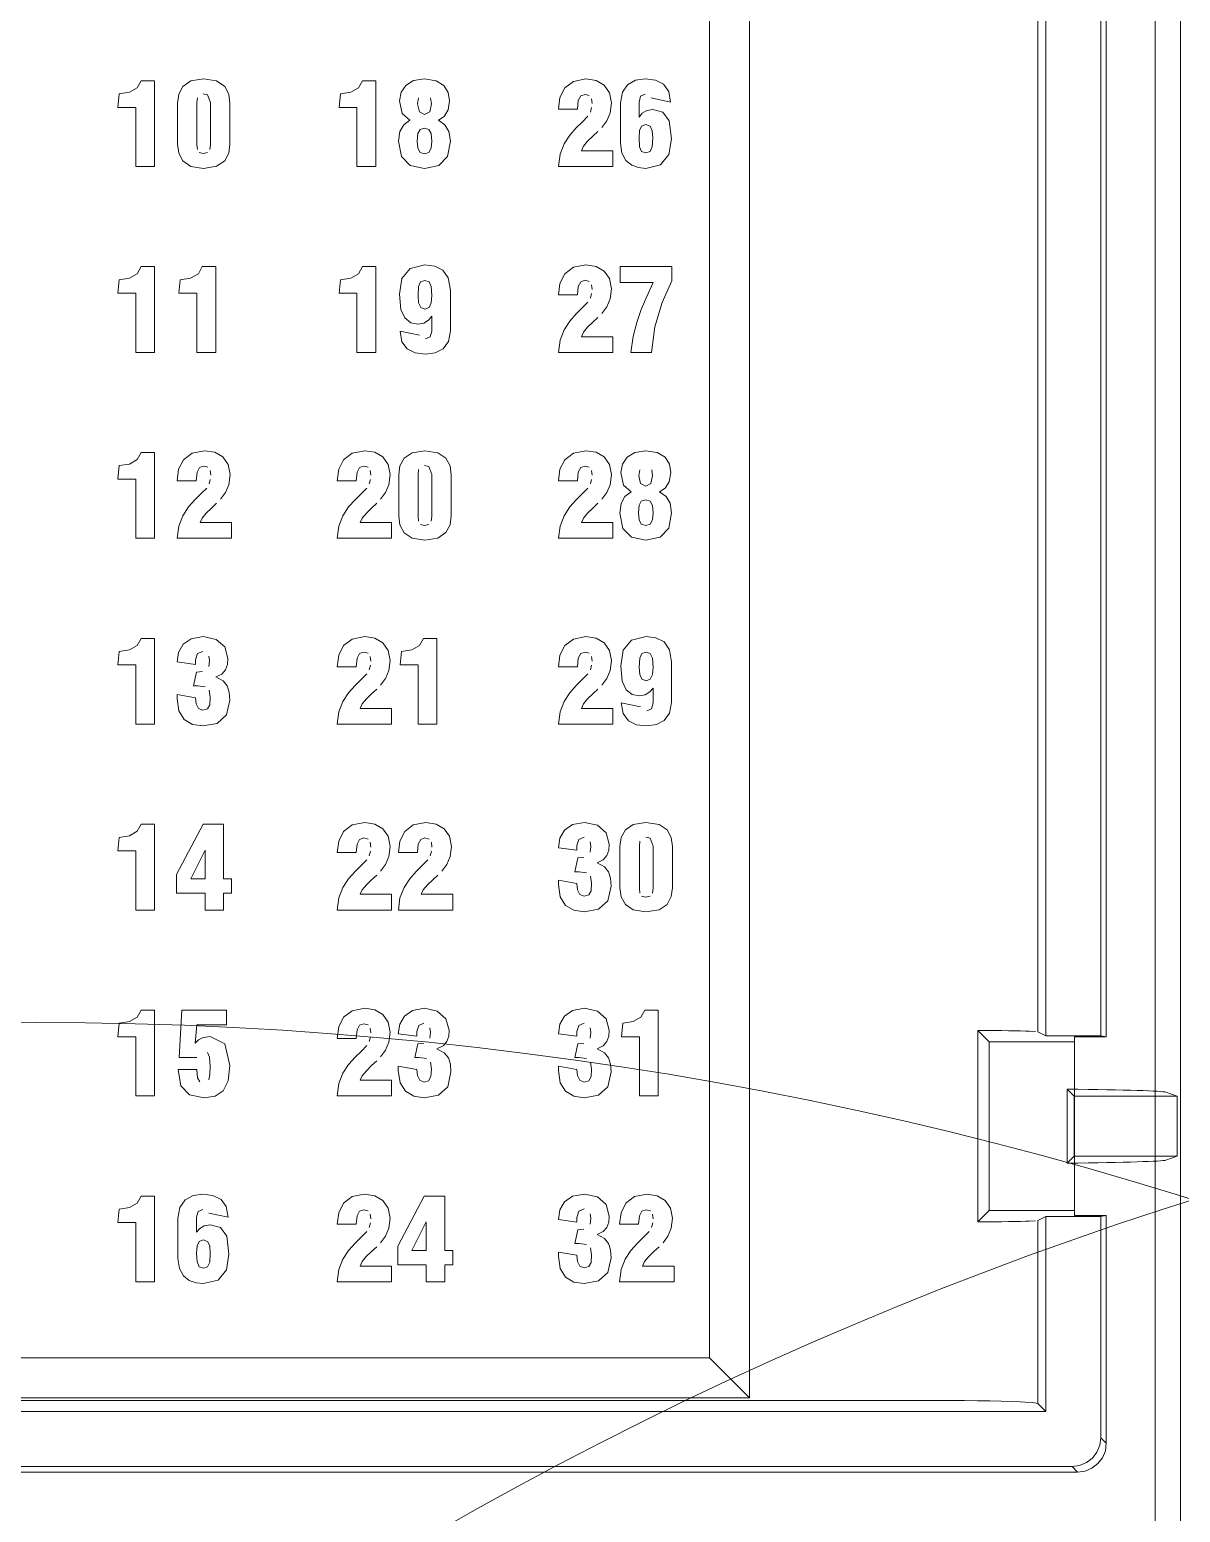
# Model space of a CAD drawing. Header units: millimetres. Extents: x -6000 to 26000, y -6000 to 26000.
# Drawn here: x 139.396 to 142.172, y -4328.751 to -4325.173 of the extents above; entities that cross this region are included whole.
import ezdxf

# ---------------------------------------------------------------- set-up
doc = ezdxf.new("R2010")
doc.units = ezdxf.units.MM
doc.header["$MEASUREMENT"] = 0
doc.layers.add('Чертеж и Рисунок_Ном._пера__7', color=7, linetype='Continuous', lineweight=15)

msp = doc.modelspace()

# ---------------------------------------------------------------- linework, layer by layer
at = {"layer": 'Чертеж и Рисунок_Ном._пера__7', "color": 7, "linetype": 'Continuous', "lineweight": 15}
for p, q in [((142.1117, -4328.7722), (142.1117, -4322.1764)), ((142.1721, -4322.1764), (142.1721, -4328.7722)), ((142.1721, -4322.1764), (142.1721, -4328.7722)), ((142.1721, -4328.7305), (142.1721, -4322.1767)), ((141.8282, -4327.5917), (141.8282, -4323.0256)), ((141.8474, -4327.6013), (141.8474, -4323.016)), ((141.9801, -4327.6013), (141.9801, -4323.016)), ((141.9935, -4323.0133), (141.9935, -4327.6039)), ((141.0363, -4328.3784), (141.0363, -4324.4836)), ((141.1327, -4324.58), (141.1327, -4328.4748)), ((141.6834, -4327.5883), (141.7112, -4327.6162)), ((141.6834, -4328.0504), (141.6834, -4327.5883)), ((141.8474, -4327.6013), (141.8282, -4327.5917)), ((141.9801, -4327.6013), (141.8474, -4327.6013)), ((141.917, -4327.6039), (141.917, -4327.6162)), ((141.9935, -4327.6039), (141.917, -4327.6039)), ((141.9935, -4327.6039), (141.9801, -4327.6013)), ((141.7112, -4328.0226), (141.7112, -4327.6162)), ((141.7112, -4327.6162), (141.917, -4327.6162)), ((141.917, -4328.0226), (141.917, -4327.6162)), ((141.899, -4327.73), (141.899, -4327.9088)), ((141.899, -4327.73), (141.9157, -4327.7467)), ((141.9157, -4327.7467), (141.9157, -4327.8921)), ((142.1648, -4327.7467), (141.9157, -4327.7467)), ((142.1648, -4327.7467), (142.137, -4327.7374)), ((142.1648, -4327.7467), (142.1648, -4327.8921)), ((141.899, -4327.9088), (141.9157, -4327.8921)), ((141.9157, -4327.8921), (142.1648, -4327.8921)), ((142.137, -4327.9013), (142.1648, -4327.8921)), ((141.6834, -4328.0504), (141.7112, -4328.0226)), ((141.7112, -4328.0226), (141.917, -4328.0226)), ((141.917, -4328.0348), (141.917, -4328.0226)), ((141.9935, -4328.0348), (141.917, -4328.0348)), ((141.9935, -4328.0348), (141.9801, -4328.0375)), ((141.9935, -4328.0348), (141.9935, -4328.5847)), ((141.8474, -4328.0375), (141.8282, -4328.0471)), ((141.8282, -4328.4887), (141.8282, -4328.0471)), ((141.9801, -4328.0375), (141.8474, -4328.0375)), ((141.8474, -4328.5079), (141.8474, -4328.0375)), ((141.9801, -4328.5713), (141.9801, -4328.0375)), ((137.6648, -4328.3784), (141.0363, -4328.3784)), ((141.0363, -4328.3784), (141.1327, -4328.4748)), ((141.6197, -4328.4817), (137.0815, -4328.4817)), ((141.1327, -4328.4748), (137.5684, -4328.4748)), ((141.8282, -4328.4887), (141.8474, -4328.5079)), ((136.8537, -4328.5079), (141.8474, -4328.5079)), ((141.9935, -4328.5847), (141.9801, -4328.5713)), ((136.7903, -4328.6406), (141.9108, -4328.6406)), ((141.9242, -4328.654), (141.9108, -4328.6406)), ((141.9242, -4328.654), (136.777, -4328.654))]:
    msp.add_line(p, q, dxfattribs=at)
at = {"layer": 'Чертеж и Рисунок_Ном._пера__7', "color": 7, "linetype": 'Continuous', "lineweight": 15, "flags": 128}
for points in [[(139.6554, -4325.3136), (139.6367, -4325.3244)], [(139.6519, -4325.5037), (139.6972, -4325.5037), (139.6972, -4325.2967), (139.6648, -4325.2967), (139.6554, -4325.3136)], [(139.7656, -4325.3101), (139.7555, -4325.3287)], [(139.7848, -4325.2971), (139.7656, -4325.3101)], [(139.8153, -4325.2923), (139.7848, -4325.2971)], [(139.847, -4325.2972), (139.8153, -4325.2923)], [(139.8665, -4325.3102), (139.847, -4325.2972)], [(139.8764, -4325.3288), (139.8665, -4325.3102)], [(140.1891, -4325.3136), (140.1705, -4325.3244)], [(140.1856, -4325.5037), (140.231, -4325.5037), (140.231, -4325.2967), (140.1986, -4325.2967), (140.1891, -4325.3136)], [(140.3222, -4325.2964), (140.3034, -4325.3078), (140.2921, -4325.3244)], [(140.3484, -4325.2923), (140.3222, -4325.2964)], [(140.3765, -4325.2965), (140.3484, -4325.2923)], [(140.3952, -4325.308), (140.3765, -4325.2965)], [(140.4055, -4325.3247), (140.3952, -4325.308)], [(140.687, -4325.314), (140.6753, -4325.3371)], [(140.7076, -4325.2981), (140.687, -4325.314)], [(140.7379, -4325.2923), (140.7076, -4325.2981)], [(140.7625, -4325.2961), (140.7379, -4325.2923)], [(140.782, -4325.3074), (140.7625, -4325.2961)], [(140.7948, -4325.3255), (140.782, -4325.3074)], [(140.8386, -4325.3061), (140.8259, -4325.3241)], [(140.881, -4325.2923), (140.8576, -4325.2956), (140.8386, -4325.3061)], [(140.9056, -4325.2953), (140.881, -4325.2923)], [(140.925, -4325.3051), (140.9056, -4325.2953)], [(140.9377, -4325.3223), (140.925, -4325.3051)], [(139.6367, -4325.3244), (139.6118, -4325.3282), (139.6086, -4325.3609), (139.6519, -4325.3609), (139.6519, -4325.5037)], [(139.7555, -4325.3287), (139.7525, -4325.3503)], [(139.7525, -4325.3503), (139.7525, -4325.4498), (139.7555, -4325.4714), (139.7656, -4325.4901)], [(139.8004, -4325.4627), (139.7994, -4325.451), (139.7994, -4325.3494), (139.8004, -4325.3377)], [(139.8147, -4325.3279), (139.8253, -4325.3304)], [(139.8253, -4325.3304), (139.8323, -4325.3494), (139.8323, -4325.451), (139.8308, -4325.4627)], [(139.8764, -4325.4713), (139.8791, -4325.4498), (139.8791, -4325.3503), (139.8764, -4325.3288)], [(140.1705, -4325.3244), (140.1456, -4325.3282), (140.1423, -4325.3609), (140.1856, -4325.3609), (140.1856, -4325.5037)], [(140.2921, -4325.3244), (140.2884, -4325.3447), (140.2945, -4325.3756)], [(140.3361, -4325.3716), (140.3319, -4325.3526), (140.3338, -4325.3382)], [(140.3633, -4325.3382), (140.3652, -4325.3526), (140.361, -4325.3716)], [(140.4052, -4325.3671), (140.4088, -4325.3447)], [(140.4088, -4325.3447), (140.4055, -4325.3247)], [(140.6753, -4325.3371), (140.6717, -4325.365), (140.7176, -4325.365), (140.7195, -4325.3443), (140.7256, -4325.333)], [(140.7256, -4325.333), (140.7358, -4325.3297)], [(140.7358, -4325.3297), (140.7461, -4325.3324)], [(140.7512, -4325.3401), (140.7526, -4325.3517)], [(140.7994, -4325.35), (140.7948, -4325.3255)], [(140.7963, -4325.3743), (140.7994, -4325.35)], [(140.8259, -4325.3241), (140.8212, -4325.35), (140.8212, -4325.4474), (140.8248, -4325.4717)], [(140.866, -4325.3841), (140.866, -4325.3479), (140.8696, -4325.334)], [(140.8696, -4325.334), (140.881, -4325.3291)], [(140.8956, -4325.3382), (140.9422, -4325.3479), (140.9377, -4325.3223)], [(140.2945, -4325.3756), (140.3131, -4325.3918)], [(140.361, -4325.3716), (140.3484, -4325.3779), (140.3361, -4325.3716)], [(140.382, -4325.3918), (140.3956, -4325.3829)], [(140.3956, -4325.3829), (140.4052, -4325.3671)], [(140.7429, -4325.3824), (140.7299, -4325.3955)], [(140.7517, -4325.3615), (140.7487, -4325.3726)], [(140.7882, -4325.3934), (140.7963, -4325.3743)], [(140.8847, -4325.3686), (140.8738, -4325.375), (140.866, -4325.3841)], [(140.8992, -4325.3662), (140.8847, -4325.3686)], [(140.9234, -4325.3726), (140.8992, -4325.3662)], [(140.9387, -4325.3934), (140.9234, -4325.3726)], [(140.2891, -4325.4193), (140.286, -4325.4427), (140.293, -4325.4797)], [(140.3131, -4325.3918), (140.2982, -4325.403), (140.2891, -4325.4193)], [(140.3323, -4325.424), (140.3377, -4325.4142), (140.3484, -4325.4112)], [(140.3484, -4325.4112), (140.359, -4325.4143)], [(140.359, -4325.4143), (140.3645, -4325.4242), (140.3661, -4325.4421)], [(140.3976, -4325.4029), (140.382, -4325.3918)], [(140.4074, -4325.4192), (140.3976, -4325.4029)], [(140.4038, -4325.4795), (140.4108, -4325.4421), (140.4074, -4325.4192)], [(140.7146, -4325.4105), (140.699, -4325.4281)], [(140.7299, -4325.3955), (140.7146, -4325.4105)], [(140.7546, -4325.4306), (140.767, -4325.4191)], [(140.7765, -4325.4094), (140.7882, -4325.3934)], [(140.866, -4325.4342), (140.8671, -4325.4169), (140.872, -4325.4061), (140.8822, -4325.4024), (140.8926, -4325.4062)], [(140.8926, -4325.4062), (140.8978, -4325.4171)], [(140.8978, -4325.4171), (140.8992, -4325.4345)], [(140.9379, -4325.4748), (140.944, -4325.4368), (140.9387, -4325.3934)], [(140.3308, -4325.4421), (140.3323, -4325.424)], [(140.3323, -4325.4594), (140.3308, -4325.4421)], [(140.3377, -4325.4695), (140.3323, -4325.4594)], [(140.3647, -4325.4594), (140.3593, -4325.4695)], [(140.3661, -4325.4421), (140.3647, -4325.4594)], [(140.6717, -4325.5037), (140.803, -4325.5037), (140.803, -4325.4657), (140.727, -4325.4657), (140.7318, -4325.4548)], [(140.6852, -4325.449), (140.6754, -4325.474)], [(140.699, -4325.4281), (140.6852, -4325.449)], [(140.7318, -4325.4548), (140.7419, -4325.4428)], [(140.7419, -4325.4428), (140.7546, -4325.4306)], [(140.8672, -4325.4559), (140.866, -4325.4342)], [(140.8721, -4325.4671), (140.8672, -4325.4559)], [(140.8979, -4325.4564), (140.8928, -4325.4674)], [(140.8992, -4325.4345), (140.8979, -4325.4564)], [(139.7656, -4325.4901), (139.7848, -4325.5032)], [(139.8253, -4325.4699), (139.8147, -4325.4724), (139.8049, -4325.4699)], [(139.847, -4325.5031), (139.8665, -4325.49)], [(139.8665, -4325.49), (139.8764, -4325.4713)], [(140.293, -4325.4797), (140.3139, -4325.5012)], [(140.3593, -4325.4695), (140.3484, -4325.4727), (140.3377, -4325.4695)], [(140.3829, -4325.5011), (140.4038, -4325.4795)], [(140.6754, -4325.474), (140.6717, -4325.5037)], [(140.8248, -4325.4717), (140.8344, -4325.489)], [(140.8344, -4325.489), (140.8483, -4325.5002), (140.8648, -4325.5063), (140.8822, -4325.5081)], [(140.8822, -4325.4704), (140.8721, -4325.4671)], [(140.8928, -4325.4674), (140.8822, -4325.4704)], [(140.9181, -4325.4993), (140.9379, -4325.4748)], [(139.7848, -4325.5032), (139.8153, -4325.5081)], [(139.8153, -4325.5081), (139.847, -4325.5031)], [(140.3139, -4325.5012), (140.3484, -4325.5081)], [(140.3484, -4325.5081), (140.3829, -4325.5011)], [(140.8822, -4325.5081), (140.9181, -4325.4993)], [(139.6519, -4325.9522), (139.6972, -4325.9522), (139.6972, -4325.7452), (139.6648, -4325.7452), (139.6554, -4325.7622)], [(139.7994, -4325.9522), (139.8447, -4325.9522), (139.8447, -4325.7452), (139.8123, -4325.7452), (139.8029, -4325.7622)], [(140.1856, -4325.9522), (140.231, -4325.9522), (140.231, -4325.7452), (140.1986, -4325.7452), (140.1891, -4325.7622)], [(140.3493, -4325.7408), (140.3138, -4325.7494), (140.2941, -4325.7737)], [(140.373, -4325.7438), (140.3493, -4325.7408)], [(140.4059, -4325.7725), (140.3925, -4325.7537), (140.373, -4325.7438)], [(140.7379, -4325.7408), (140.7076, -4325.7467)], [(140.7625, -4325.7447), (140.7379, -4325.7408)], [(140.782, -4325.756), (140.7625, -4325.7447)], [(140.9215, -4325.832), (140.9455, -4325.7797), (140.9455, -4325.7452), (140.8206, -4325.7452), (140.8206, -4325.7832), (140.9004, -4325.7832), (140.8846, -4325.8171)], [(139.6367, -4325.773), (139.6118, -4325.7767), (139.6086, -4325.8094), (139.6519, -4325.8094), (139.6519, -4325.9522)], [(139.6554, -4325.7622), (139.6367, -4325.773)], [(139.7842, -4325.773), (139.7593, -4325.7767), (139.7561, -4325.8094), (139.7994, -4325.8094), (139.7994, -4325.9522)], [(139.8029, -4325.7622), (139.7842, -4325.773)], [(140.1705, -4325.773), (140.1456, -4325.7767), (140.1423, -4325.8094), (140.1856, -4325.8094), (140.1856, -4325.9522)], [(140.1891, -4325.7622), (140.1705, -4325.773)], [(140.2941, -4325.7737), (140.2881, -4325.8115), (140.2916, -4325.8485)], [(140.334, -4325.7928), (140.3389, -4325.7816)], [(140.3389, -4325.7816), (140.3493, -4325.7785)], [(140.3493, -4325.7785), (140.3596, -4325.7817)], [(140.3596, -4325.7817), (140.3647, -4325.793)], [(140.4061, -4325.9258), (140.4108, -4325.9001), (140.4108, -4325.8018), (140.4059, -4325.7725)], [(140.6753, -4325.7857), (140.6717, -4325.8135), (140.7176, -4325.8135), (140.7195, -4325.7929), (140.7256, -4325.7816)], [(140.687, -4325.7625), (140.6753, -4325.7857)], [(140.7076, -4325.7467), (140.687, -4325.7625)], [(140.7256, -4325.7816), (140.7358, -4325.7782)], [(140.7358, -4325.7782), (140.7461, -4325.781)], [(140.7948, -4325.7741), (140.782, -4325.756)], [(140.7994, -4325.7985), (140.7948, -4325.7741)], [(140.3328, -4325.8147), (140.334, -4325.7928)], [(140.3343, -4325.8324), (140.3328, -4325.8147)], [(140.3647, -4325.793), (140.3661, -4325.8147)], [(140.3661, -4325.8147), (140.3647, -4325.8324)], [(140.7517, -4325.8101), (140.7487, -4325.8212)], [(140.7512, -4325.7887), (140.7526, -4325.8003)], [(140.7963, -4325.8228), (140.7994, -4325.7985)], [(140.8846, -4325.8171), (140.8714, -4325.8485)], [(140.2916, -4325.8485), (140.3013, -4325.869)], [(140.3493, -4325.848), (140.3394, -4325.8439), (140.3343, -4325.8324)], [(140.3596, -4325.8439), (140.3493, -4325.848)], [(140.3647, -4325.8324), (140.3596, -4325.8439)], [(140.7299, -4325.844), (140.7146, -4325.859)], [(140.7429, -4325.8309), (140.7299, -4325.844)], [(140.7765, -4325.858), (140.7882, -4325.8419)], [(140.7882, -4325.8419), (140.7963, -4325.8228)], [(140.8714, -4325.8485), (140.8607, -4325.8797)], [(140.9045, -4325.8904), (140.9215, -4325.832)], [(140.3013, -4325.869), (140.3154, -4325.8806)], [(140.3154, -4325.8806), (140.3325, -4325.8842)], [(140.3325, -4325.8842), (140.3472, -4325.8815)], [(140.3472, -4325.8815), (140.3582, -4325.8745)], [(140.3582, -4325.8745), (140.3661, -4325.8651), (140.3661, -4325.901), (140.3623, -4325.9149)], [(140.699, -4325.8766), (140.6852, -4325.8976)], [(140.7146, -4325.859), (140.699, -4325.8766)], [(140.7419, -4325.8914), (140.7546, -4325.8791)], [(140.7546, -4325.8791), (140.767, -4325.8677)], [(140.8607, -4325.8797), (140.8523, -4325.9135)], [(140.2895, -4325.901), (140.2941, -4325.9265), (140.3068, -4325.9438)], [(140.3362, -4325.9107), (140.2895, -4325.901)], [(140.3623, -4325.9149), (140.3508, -4325.9198)], [(140.6717, -4325.9522), (140.803, -4325.9522), (140.803, -4325.9142), (140.727, -4325.9142), (140.7318, -4325.9034)], [(140.6754, -4325.9226), (140.6717, -4325.9522)], [(140.6852, -4325.8976), (140.6754, -4325.9226)], [(140.7318, -4325.9034), (140.7419, -4325.8914)], [(140.8523, -4325.9135), (140.8463, -4325.9522), (140.896, -4325.9522)], [(140.896, -4325.9522), (140.9045, -4325.8904)], [(140.3068, -4325.9438), (140.3262, -4325.9536)], [(140.3262, -4325.9536), (140.3508, -4325.9566), (140.3742, -4325.9534)], [(140.3742, -4325.9534), (140.3933, -4325.9434)], [(140.3933, -4325.9434), (140.4061, -4325.9258)], [(139.6554, -4326.2107), (139.6367, -4326.2215)], [(139.6519, -4326.4008), (139.6972, -4326.4008), (139.6972, -4326.1938), (139.6648, -4326.1938), (139.6554, -4326.2107)], [(139.767, -4326.2111), (139.7553, -4326.2342)], [(139.7876, -4326.1952), (139.767, -4326.2111)], [(139.8179, -4326.1894), (139.7876, -4326.1952)], [(139.8425, -4326.1932), (139.8179, -4326.1894)], [(139.862, -4326.2045), (139.8425, -4326.1932)], [(139.8748, -4326.2227), (139.862, -4326.2045)], [(140.1533, -4326.2111), (140.1416, -4326.2342)], [(140.1738, -4326.1952), (140.1533, -4326.2111)], [(140.2042, -4326.1894), (140.1738, -4326.1952)], [(140.2288, -4326.1932), (140.2042, -4326.1894)], [(140.2483, -4326.2045), (140.2288, -4326.1932)], [(140.2611, -4326.2227), (140.2483, -4326.2045)], [(140.2994, -4326.2072), (140.2892, -4326.2258)], [(140.3186, -4326.1942), (140.2994, -4326.2072)], [(140.349, -4326.1894), (140.3186, -4326.1942)], [(140.3807, -4326.1943), (140.349, -4326.1894)], [(140.4003, -4326.2073), (140.3807, -4326.1943)], [(140.4102, -4326.2259), (140.4003, -4326.2073)], [(140.687, -4326.2111), (140.6753, -4326.2342)], [(140.7076, -4326.1952), (140.687, -4326.2111)], [(140.7379, -4326.1894), (140.7076, -4326.1952)], [(140.7625, -4326.1932), (140.7379, -4326.1894)], [(140.782, -4326.2045), (140.7625, -4326.1932)], [(140.7948, -4326.2227), (140.782, -4326.2045)], [(140.8559, -4326.1936), (140.8371, -4326.2049), (140.8259, -4326.2215)], [(140.8822, -4326.1894), (140.8559, -4326.1936)], [(140.9102, -4326.1936), (140.8822, -4326.1894)], [(140.9289, -4326.2051), (140.9102, -4326.1936)], [(140.9393, -4326.2218), (140.9289, -4326.2051)], [(139.6367, -4326.2215), (139.6118, -4326.2253), (139.6086, -4326.258), (139.6519, -4326.258), (139.6519, -4326.4008)], [(139.7553, -4326.2342), (139.7517, -4326.2621), (139.7976, -4326.2621), (139.7996, -4326.2414), (139.8056, -4326.2301)], [(139.8056, -4326.2301), (139.8159, -4326.2268)], [(139.8159, -4326.2268), (139.8261, -4326.2295)], [(139.8312, -4326.2372), (139.8326, -4326.2488)], [(139.8794, -4326.2471), (139.8748, -4326.2227)], [(140.1416, -4326.2342), (140.1379, -4326.2621), (140.1838, -4326.2621), (140.1858, -4326.2414), (140.1919, -4326.2301)], [(140.1919, -4326.2301), (140.2021, -4326.2268)], [(140.2021, -4326.2268), (140.2124, -4326.2295)], [(140.2175, -4326.2372), (140.2189, -4326.2488)], [(140.2657, -4326.2471), (140.2611, -4326.2227)], [(140.2892, -4326.2258), (140.2863, -4326.2474)], [(140.3342, -4326.3598), (140.3331, -4326.3481), (140.3331, -4326.2465), (140.3342, -4326.2348)], [(140.3484, -4326.225), (140.359, -4326.2275)], [(140.359, -4326.2275), (140.3661, -4326.2465), (140.3661, -4326.3481), (140.3645, -4326.3598)], [(140.4102, -4326.3684), (140.4129, -4326.3469), (140.4129, -4326.2474), (140.4102, -4326.2259)], [(140.6753, -4326.2342), (140.6717, -4326.2621), (140.7176, -4326.2621), (140.7195, -4326.2414), (140.7256, -4326.2301)], [(140.7256, -4326.2301), (140.7358, -4326.2268)], [(140.7358, -4326.2268), (140.7461, -4326.2295)], [(140.7512, -4326.2372), (140.7526, -4326.2488)], [(140.7994, -4326.2471), (140.7948, -4326.2227)], [(140.8259, -4326.2215), (140.8221, -4326.2418), (140.8283, -4326.2727)], [(140.8698, -4326.2687), (140.8657, -4326.2497), (140.8676, -4326.2354)], [(140.8971, -4326.2354), (140.8989, -4326.2497), (140.8948, -4326.2687)], [(140.9389, -4326.2642), (140.9425, -4326.2418)], [(140.9425, -4326.2418), (140.9393, -4326.2218)], [(139.8229, -4326.2795), (139.81, -4326.2926)], [(139.8317, -4326.2586), (139.8287, -4326.2697)], [(139.8682, -4326.2905), (139.8763, -4326.2714)], [(139.8763, -4326.2714), (139.8794, -4326.2471)], [(140.2092, -4326.2795), (140.1962, -4326.2926)], [(140.218, -4326.2586), (140.215, -4326.2697)], [(140.2545, -4326.2905), (140.2626, -4326.2714)], [(140.2626, -4326.2714), (140.2657, -4326.2471)], [(140.2863, -4326.2474), (140.2863, -4326.3469), (140.2892, -4326.3685), (140.2994, -4326.3872)], [(140.7429, -4326.2795), (140.7299, -4326.2926)], [(140.7517, -4326.2586), (140.7487, -4326.2697)], [(140.7882, -4326.2905), (140.7963, -4326.2714)], [(140.7963, -4326.2714), (140.7994, -4326.2471)], [(140.8283, -4326.2727), (140.8468, -4326.2889)], [(140.8948, -4326.2687), (140.8822, -4326.2751), (140.8698, -4326.2687)], [(140.9157, -4326.2889), (140.9294, -4326.28)], [(140.9294, -4326.28), (140.9389, -4326.2642)], [(139.7947, -4326.3076), (139.779, -4326.3252)], [(139.81, -4326.2926), (139.7947, -4326.3076)], [(139.8346, -4326.3277), (139.847, -4326.3162)], [(139.8565, -4326.3066), (139.8682, -4326.2905)], [(140.1809, -4326.3076), (140.1652, -4326.3252)], [(140.1962, -4326.2926), (140.1809, -4326.3076)], [(140.2208, -4326.3277), (140.2333, -4326.3162)], [(140.2427, -4326.3066), (140.2545, -4326.2905)], [(140.7146, -4326.3076), (140.699, -4326.3252)], [(140.7299, -4326.2926), (140.7146, -4326.3076)], [(140.7546, -4326.3277), (140.767, -4326.3162)], [(140.7765, -4326.3066), (140.7882, -4326.2905)], [(140.8228, -4326.3165), (140.8198, -4326.3398), (140.8268, -4326.3768)], [(140.8468, -4326.2889), (140.832, -4326.3001), (140.8228, -4326.3165)], [(140.866, -4326.3211), (140.8714, -4326.3113), (140.8822, -4326.3083)], [(140.8822, -4326.3083), (140.8928, -4326.3114)], [(140.8928, -4326.3114), (140.8983, -4326.3213), (140.8998, -4326.3392)], [(140.9313, -4326.3), (140.9157, -4326.2889)], [(140.9411, -4326.3163), (140.9313, -4326.3)], [(140.9376, -4326.3766), (140.9446, -4326.3392), (140.9411, -4326.3163)], [(139.7517, -4326.4008), (139.883, -4326.4008), (139.883, -4326.3628), (139.807, -4326.3628), (139.8118, -4326.3519)], [(139.7652, -4326.3462), (139.7554, -4326.3711)], [(139.779, -4326.3252), (139.7652, -4326.3462)], [(139.8118, -4326.3519), (139.8219, -4326.3399)], [(139.8219, -4326.3399), (139.8346, -4326.3277)], [(140.1379, -4326.4008), (140.2692, -4326.4008), (140.2692, -4326.3628), (140.1933, -4326.3628), (140.1981, -4326.3519)], [(140.1515, -4326.3462), (140.1416, -4326.3711)], [(140.1652, -4326.3252), (140.1515, -4326.3462)], [(140.1981, -4326.3519), (140.2082, -4326.3399)], [(140.2082, -4326.3399), (140.2208, -4326.3277)], [(140.6717, -4326.4008), (140.803, -4326.4008), (140.803, -4326.3628), (140.727, -4326.3628), (140.7318, -4326.3519)], [(140.6852, -4326.3462), (140.6754, -4326.3711)], [(140.699, -4326.3252), (140.6852, -4326.3462)], [(140.7318, -4326.3519), (140.7419, -4326.3399)], [(140.7419, -4326.3399), (140.7546, -4326.3277)], [(140.8645, -4326.3392), (140.866, -4326.3211)], [(140.866, -4326.3565), (140.8645, -4326.3392)], [(140.8998, -4326.3392), (140.8984, -4326.3565)], [(139.7554, -4326.3711), (139.7517, -4326.4008)], [(140.1416, -4326.3711), (140.1379, -4326.4008)], [(140.2994, -4326.3872), (140.3186, -4326.4003)], [(140.359, -4326.3671), (140.3484, -4326.3696), (140.3387, -4326.3671)], [(140.3807, -4326.4002), (140.4003, -4326.3871)], [(140.4003, -4326.3871), (140.4102, -4326.3684)], [(140.6754, -4326.3711), (140.6717, -4326.4008)], [(140.8268, -4326.3768), (140.8477, -4326.3983)], [(140.8714, -4326.3666), (140.866, -4326.3565)], [(140.893, -4326.3666), (140.8822, -4326.3699), (140.8714, -4326.3666)], [(140.8984, -4326.3565), (140.893, -4326.3666)], [(140.9167, -4326.3982), (140.9376, -4326.3766)], [(140.3186, -4326.4003), (140.349, -4326.4052)], [(140.349, -4326.4052), (140.3807, -4326.4002)], [(140.8477, -4326.3983), (140.8822, -4326.4052)], [(140.8822, -4326.4052), (140.9167, -4326.3982)], [(139.8144, -4326.6379), (139.7858, -4326.643)], [(139.8457, -4326.6446), (139.8144, -4326.6379)], [(140.2042, -4326.6379), (140.1738, -4326.6438)], [(140.2288, -4326.6418), (140.2042, -4326.6379)], [(140.7379, -4326.6379), (140.7076, -4326.6438)], [(140.7625, -4326.6418), (140.7379, -4326.6379)], [(140.883, -4326.6379), (140.8475, -4326.6465), (140.8279, -4326.6708)], [(140.9067, -4326.6409), (140.883, -4326.6379)], [(139.6367, -4326.6701), (139.6118, -4326.6739), (139.6086, -4326.7065), (139.6519, -4326.7065), (139.6519, -4326.8493)], [(139.6554, -4326.6593), (139.6367, -4326.6701)], [(139.6519, -4326.8493), (139.6972, -4326.8493), (139.6972, -4326.6423), (139.6648, -4326.6423), (139.6554, -4326.6593)], [(139.7662, -4326.6565), (139.755, -4326.6761), (139.7514, -4326.6992), (139.7961, -4326.7051)], [(139.7858, -4326.643), (139.7662, -4326.6565)], [(139.8008, -4326.6791), (139.8135, -4326.6736)], [(139.8666, -4326.663), (139.8457, -4326.6446)], [(139.8741, -4326.6906), (139.8666, -4326.663)], [(140.1533, -4326.6596), (140.1416, -4326.6828)], [(140.1738, -4326.6438), (140.1533, -4326.6596)], [(140.1919, -4326.6787), (140.2021, -4326.6753)], [(140.2021, -4326.6753), (140.2124, -4326.6781)], [(140.2483, -4326.6531), (140.2288, -4326.6418)], [(140.2611, -4326.6712), (140.2483, -4326.6531)], [(140.2657, -4326.6956), (140.2611, -4326.6712)], [(140.318, -4326.6701), (140.2931, -4326.6739), (140.2898, -4326.7065), (140.3331, -4326.7065), (140.3331, -4326.8493)], [(140.3366, -4326.6593), (140.318, -4326.6701)], [(140.3331, -4326.8493), (140.3785, -4326.8493), (140.3785, -4326.6423), (140.3461, -4326.6423), (140.3366, -4326.6593)], [(140.687, -4326.6596), (140.6753, -4326.6828)], [(140.7076, -4326.6438), (140.687, -4326.6596)], [(140.7256, -4326.6787), (140.7358, -4326.6753)], [(140.7358, -4326.6753), (140.7461, -4326.6781)], [(140.782, -4326.6531), (140.7625, -4326.6418)], [(140.7948, -4326.6712), (140.782, -4326.6531)], [(140.7994, -4326.6956), (140.7948, -4326.6712)], [(140.8279, -4326.6708), (140.8218, -4326.7086), (140.8253, -4326.7456)], [(140.8726, -4326.6787), (140.883, -4326.6756)], [(140.883, -4326.6756), (140.8933, -4326.6789)], [(140.9396, -4326.6696), (140.9263, -4326.6508), (140.9067, -4326.6409)], [(140.9399, -4326.8229), (140.9446, -4326.7972), (140.9446, -4326.6989), (140.9396, -4326.6696)], [(139.7961, -4326.7051), (139.7961, -4326.6939), (139.8008, -4326.6791)], [(139.8278, -4326.6849), (139.8294, -4326.6956), (139.8278, -4326.71)], [(139.8687, -4326.718), (139.873, -4326.7051)], [(139.873, -4326.7051), (139.8741, -4326.6906)], [(140.1416, -4326.6828), (140.1379, -4326.7107), (140.1838, -4326.7107), (140.1858, -4326.69), (140.1919, -4326.6787)], [(140.218, -4326.7072), (140.215, -4326.7183)], [(140.2175, -4326.6858), (140.2189, -4326.6974)], [(140.2626, -4326.7199), (140.2657, -4326.6956)], [(140.6753, -4326.6828), (140.6717, -4326.7107), (140.7176, -4326.7107), (140.7195, -4326.69), (140.7256, -4326.6787)], [(140.7517, -4326.7072), (140.7487, -4326.7183)], [(140.7512, -4326.6858), (140.7526, -4326.6974)], [(140.7963, -4326.7199), (140.7994, -4326.6956)], [(140.8666, -4326.7118), (140.8677, -4326.6899)], [(140.868, -4326.7295), (140.8666, -4326.7118)], [(140.8677, -4326.6899), (140.8726, -4326.6787)], [(140.8933, -4326.6789), (140.8984, -4326.6901)], [(140.8984, -4326.6901), (140.8998, -4326.7118)], [(140.8998, -4326.7118), (140.8984, -4326.7295)], [(139.8128, -4326.7225), (139.7985, -4326.7236), (139.7914, -4326.7569), (139.8017, -4326.7569), (139.8194, -4326.7591)], [(139.8447, -4326.7354), (139.8597, -4326.7284)], [(139.8624, -4326.745), (139.8447, -4326.7354)], [(139.8597, -4326.7284), (139.8687, -4326.718)], [(139.8727, -4326.7571), (139.8624, -4326.745)], [(140.1962, -4326.7411), (140.1809, -4326.7561)], [(140.2092, -4326.728), (140.1962, -4326.7411)], [(140.2427, -4326.7551), (140.2545, -4326.739)], [(140.2545, -4326.739), (140.2626, -4326.7199)], [(140.7299, -4326.7411), (140.7146, -4326.7561)], [(140.7429, -4326.728), (140.7299, -4326.7411)], [(140.7765, -4326.7551), (140.7882, -4326.739)], [(140.7882, -4326.739), (140.7963, -4326.7199)], [(140.8253, -4326.7456), (140.835, -4326.7661)], [(140.883, -4326.7451), (140.8731, -4326.741), (140.868, -4326.7295)], [(140.8933, -4326.741), (140.883, -4326.7451)], [(140.8984, -4326.7295), (140.8933, -4326.741)], [(139.7977, -4326.8003), (139.7961, -4326.7854), (139.7514, -4326.7775), (139.7514, -4326.7878), (139.756, -4326.8175)], [(139.8289, -4326.7676), (139.8317, -4326.7845)], [(139.8774, -4326.7723), (139.8727, -4326.7571)], [(139.8786, -4326.7913), (139.8774, -4326.7723)], [(140.1652, -4326.7738), (140.1515, -4326.7947)], [(140.1809, -4326.7561), (140.1652, -4326.7738)], [(140.2082, -4326.7885), (140.2208, -4326.7763)], [(140.2208, -4326.7763), (140.2333, -4326.7648)], [(140.699, -4326.7738), (140.6852, -4326.7947)], [(140.7146, -4326.7561), (140.699, -4326.7738)], [(140.7419, -4326.7885), (140.7546, -4326.7763)], [(140.7546, -4326.7763), (140.767, -4326.7648)], [(140.835, -4326.7661), (140.8491, -4326.7777)], [(140.8491, -4326.7777), (140.8663, -4326.7813)], [(140.8663, -4326.7813), (140.881, -4326.7786)], [(140.881, -4326.7786), (140.892, -4326.7716)], [(140.892, -4326.7716), (140.8998, -4326.7622), (140.8998, -4326.7981), (140.896, -4326.812)], [(139.756, -4326.8175), (139.769, -4326.838)], [(139.8033, -4326.8114), (139.7977, -4326.8003)], [(139.8138, -4326.8158), (139.8033, -4326.8114)], [(139.8246, -4326.8127), (139.8138, -4326.8158)], [(139.8317, -4326.7845), (139.8302, -4326.8027), (139.8246, -4326.8127)], [(139.8707, -4326.8271), (139.8786, -4326.7913)], [(140.1379, -4326.8493), (140.2692, -4326.8493), (140.2692, -4326.8114), (140.1933, -4326.8114), (140.1981, -4326.8005)], [(140.1515, -4326.7947), (140.1416, -4326.8197)], [(140.1981, -4326.8005), (140.2082, -4326.7885)], [(140.6717, -4326.8493), (140.803, -4326.8493), (140.803, -4326.8114), (140.727, -4326.8114), (140.7318, -4326.8005)], [(140.6852, -4326.7947), (140.6754, -4326.8197)], [(140.7318, -4326.8005), (140.7419, -4326.7885)], [(140.8233, -4326.7981), (140.8278, -4326.8237), (140.8405, -4326.8409)], [(140.8699, -4326.8078), (140.8233, -4326.7981)], [(140.896, -4326.812), (140.8845, -4326.8169)], [(139.769, -4326.838), (139.7888, -4326.8499)], [(139.7888, -4326.8499), (139.8138, -4326.8537)], [(139.8138, -4326.8537), (139.8485, -4326.8474)], [(139.8485, -4326.8474), (139.8707, -4326.8271)], [(140.1416, -4326.8197), (140.1379, -4326.8493)], [(140.6754, -4326.8197), (140.6717, -4326.8493)], [(140.8405, -4326.8409), (140.8599, -4326.8507)], [(140.8599, -4326.8507), (140.8845, -4326.8537), (140.9079, -4326.8505)], [(140.9079, -4326.8505), (140.927, -4326.8405)], [(140.927, -4326.8405), (140.9399, -4326.8229)], [(139.6517, -4327.2979), (139.697, -4327.2979), (139.697, -4327.0909), (139.6647, -4327.0909), (139.6552, -4327.1078)], [(140.1738, -4327.0923), (140.1533, -4327.1082)], [(140.2042, -4327.0865), (140.1738, -4327.0923)], [(140.2288, -4327.0904), (140.2042, -4327.0865)], [(140.2483, -4327.1017), (140.2288, -4327.0904)], [(140.2611, -4327.1198), (140.2483, -4327.1017)], [(140.3213, -4327.0923), (140.3008, -4327.1082)], [(140.3517, -4327.0865), (140.3213, -4327.0923)], [(140.3763, -4327.0904), (140.3517, -4327.0865)], [(140.3958, -4327.1017), (140.3763, -4327.0904)], [(140.4086, -4327.1198), (140.3958, -4327.1017)], [(140.6862, -4327.1051), (140.6749, -4327.1246), (140.6714, -4327.1477), (140.7161, -4327.1536)], [(140.7058, -4327.0915), (140.6862, -4327.1051)], [(140.7344, -4327.0865), (140.7058, -4327.0915)], [(140.7657, -4327.0932), (140.7344, -4327.0865)], [(140.7866, -4327.1115), (140.7657, -4327.0932)], [(140.8331, -4327.1044), (140.823, -4327.1229)], [(140.8523, -4327.0913), (140.8331, -4327.1044)], [(140.8828, -4327.0865), (140.8523, -4327.0913)], [(140.9145, -4327.0914), (140.8828, -4327.0865)], [(140.934, -4327.1044), (140.9145, -4327.0914)], [(140.9439, -4327.123), (140.934, -4327.1044)], [(139.6366, -4327.1186), (139.6117, -4327.1224), (139.6084, -4327.1551), (139.6517, -4327.1551), (139.6517, -4327.2979)], [(139.6552, -4327.1078), (139.6366, -4327.1186)], [(140.1416, -4327.1313), (140.1379, -4327.1592), (140.1838, -4327.1592), (140.1858, -4327.1386), (140.1919, -4327.1273)], [(140.1533, -4327.1082), (140.1416, -4327.1313)], [(140.1919, -4327.1273), (140.2021, -4327.1239)], [(140.2021, -4327.1239), (140.2124, -4327.1266)], [(140.2175, -4327.1343), (140.2189, -4327.146)], [(140.2657, -4327.1442), (140.2611, -4327.1198)], [(140.2891, -4327.1313), (140.2854, -4327.1592), (140.3313, -4327.1592), (140.3333, -4327.1386), (140.3394, -4327.1273)], [(140.3008, -4327.1082), (140.2891, -4327.1313)], [(140.3394, -4327.1273), (140.3496, -4327.1239)], [(140.3496, -4327.1239), (140.3599, -4327.1266)], [(140.365, -4327.1343), (140.3664, -4327.146)], [(140.4132, -4327.1442), (140.4086, -4327.1198)], [(140.7161, -4327.1536), (140.7161, -4327.1424), (140.7208, -4327.1276)], [(140.7208, -4327.1276), (140.7335, -4327.1221)], [(140.7478, -4327.1335), (140.7494, -4327.1442), (140.7478, -4327.1585)], [(140.7941, -4327.1392), (140.7866, -4327.1115)], [(140.793, -4327.1537), (140.7941, -4327.1392)], [(140.823, -4327.1229), (140.82, -4327.1445)], [(140.8679, -4327.2569), (140.8669, -4327.2452), (140.8669, -4327.1436), (140.8679, -4327.1319)], [(140.8822, -4327.1221), (140.8928, -4327.1246)], [(140.8928, -4327.1246), (140.8998, -4327.1436), (140.8998, -4327.2452), (140.8983, -4327.2569)], [(140.9439, -4327.2655), (140.9466, -4327.244), (140.9466, -4327.1445), (140.9439, -4327.123)], [(140.2092, -4327.1766), (140.1962, -4327.1897)], [(140.218, -4327.1557), (140.215, -4327.1668)], [(140.2545, -4327.1876), (140.2626, -4327.1685)], [(140.2626, -4327.1685), (140.2657, -4327.1442)], [(140.3567, -4327.1766), (140.3437, -4327.1897)], [(140.3655, -4327.1557), (140.3625, -4327.1668)], [(140.402, -4327.1876), (140.4101, -4327.1685)], [(140.4101, -4327.1685), (140.4132, -4327.1442)], [(140.7328, -4327.1711), (140.7185, -4327.1722), (140.7114, -4327.2054), (140.7217, -4327.2054), (140.7394, -4327.2077)], [(140.7647, -4327.1839), (140.7797, -4327.1769)], [(140.7797, -4327.1769), (140.7887, -4327.1665)], [(140.7887, -4327.1665), (140.793, -4327.1537)], [(140.82, -4327.1445), (140.82, -4327.244), (140.823, -4327.2656), (140.8331, -4327.2843)], [(140.1809, -4327.2047), (140.1652, -4327.2223)], [(140.1962, -4327.1897), (140.1809, -4327.2047)], [(140.2427, -4327.2037), (140.2545, -4327.1876)], [(140.3284, -4327.2047), (140.3127, -4327.2223)], [(140.3437, -4327.1897), (140.3284, -4327.2047)], [(140.3902, -4327.2037), (140.402, -4327.1876)], [(140.7824, -4327.1936), (140.7647, -4327.1839)], [(140.7927, -4327.2056), (140.7824, -4327.1936)], [(140.7974, -4327.2208), (140.7927, -4327.2056)], [(140.1515, -4327.2433), (140.1416, -4327.2682)], [(140.1652, -4327.2223), (140.1515, -4327.2433)], [(140.1981, -4327.2491), (140.2082, -4327.237)], [(140.2082, -4327.237), (140.2208, -4327.2248)], [(140.2208, -4327.2248), (140.2333, -4327.2133)], [(140.299, -4327.2433), (140.2891, -4327.2682)], [(140.3127, -4327.2223), (140.299, -4327.2433)], [(140.3456, -4327.2491), (140.3557, -4327.237)], [(140.3557, -4327.237), (140.3683, -4327.2248)], [(140.3683, -4327.2248), (140.3808, -4327.2133)], [(140.7177, -4327.2489), (140.7161, -4327.234), (140.6714, -4327.226), (140.6714, -4327.2363), (140.676, -4327.266)], [(140.7517, -4327.2331), (140.7502, -4327.2513), (140.7446, -4327.2613)], [(140.7489, -4327.2161), (140.7517, -4327.2331)], [(140.7907, -4327.2757), (140.7986, -4327.2399)], [(140.7986, -4327.2399), (140.7974, -4327.2208)], [(140.1379, -4327.2979), (140.2692, -4327.2979), (140.2692, -4327.2599), (140.1933, -4327.2599), (140.1981, -4327.2491)], [(140.1416, -4327.2682), (140.1379, -4327.2979)], [(140.2854, -4327.2979), (140.4167, -4327.2979), (140.4167, -4327.2599), (140.3408, -4327.2599), (140.3456, -4327.2491)], [(140.2891, -4327.2682), (140.2854, -4327.2979)], [(140.676, -4327.266), (140.689, -4327.2865)], [(140.7233, -4327.26), (140.7177, -4327.2489)], [(140.7338, -4327.2643), (140.7233, -4327.26)], [(140.7446, -4327.2613), (140.7338, -4327.2643)], [(140.7685, -4327.2959), (140.7907, -4327.2757)], [(140.8331, -4327.2843), (140.8523, -4327.2974)], [(140.8928, -4327.2642), (140.8822, -4327.2667), (140.8724, -4327.2642)], [(140.9145, -4327.2973), (140.934, -4327.2842)], [(140.934, -4327.2842), (140.9439, -4327.2655)], [(140.689, -4327.2865), (140.7088, -4327.2985)], [(140.7088, -4327.2985), (140.7338, -4327.3023)], [(140.7338, -4327.3023), (140.7685, -4327.2959)], [(140.8523, -4327.2974), (140.8828, -4327.3023)], [(140.8828, -4327.3023), (140.9145, -4327.2973)], [(139.6367, -4327.5672), (139.6118, -4327.571), (139.6086, -4327.6036), (139.6519, -4327.6036), (139.6519, -4327.7464)], [(139.6554, -4327.5564), (139.6367, -4327.5672)], [(139.6519, -4327.7464), (139.6972, -4327.7464), (139.6972, -4327.5395), (139.6648, -4327.5395), (139.6554, -4327.5564)], [(139.7988, -4327.5748), (139.8709, -4327.5748), (139.8709, -4327.5395), (139.7626, -4327.5395), (139.7567, -4327.6534), (139.7988, -4327.6534)], [(140.1533, -4327.5567), (140.1416, -4327.5799)], [(140.1738, -4327.5409), (140.1533, -4327.5567)], [(140.2042, -4327.535), (140.1738, -4327.5409)], [(140.2288, -4327.5389), (140.2042, -4327.535)], [(140.2483, -4327.5502), (140.2288, -4327.5389)], [(140.2611, -4327.5683), (140.2483, -4327.5502)], [(140.2657, -4327.5927), (140.2611, -4327.5683)], [(140.2999, -4327.5536), (140.2887, -4327.5732), (140.2851, -4327.5963), (140.3299, -4327.6022)], [(140.3195, -4327.5401), (140.2999, -4327.5536)], [(140.3481, -4327.535), (140.3195, -4327.5401)], [(140.3346, -4327.5762), (140.3472, -4327.5707)], [(140.3794, -4327.5417), (140.3481, -4327.535)], [(140.4003, -4327.5601), (140.3794, -4327.5417)], [(140.4079, -4327.5878), (140.4003, -4327.5601)], [(140.6862, -4327.5536), (140.6749, -4327.5732), (140.6714, -4327.5963), (140.7161, -4327.6022)], [(140.7058, -4327.5401), (140.6862, -4327.5536)], [(140.7344, -4327.535), (140.7058, -4327.5401)], [(140.7208, -4327.5762), (140.7335, -4327.5707)], [(140.7657, -4327.5417), (140.7344, -4327.535)], [(140.7866, -4327.5601), (140.7657, -4327.5417)], [(140.7941, -4327.5878), (140.7866, -4327.5601)], [(140.8517, -4327.5672), (140.8268, -4327.571), (140.8236, -4327.6036), (140.8669, -4327.6036), (140.8669, -4327.7464)], [(140.8704, -4327.5564), (140.8517, -4327.5672)], [(140.8669, -4327.7464), (140.9122, -4327.7464), (140.9122, -4327.5395), (140.8798, -4327.5395), (140.8704, -4327.5564)], [(139.8033, -4327.6113), (139.7949, -4327.6195), (139.7988, -4327.5748)], [(139.8312, -4327.6031), (139.8147, -4327.6054), (139.8033, -4327.6113)], [(139.8666, -4327.6207), (139.8312, -4327.6031)], [(140.1416, -4327.5799), (140.1379, -4327.6078), (140.1838, -4327.6078), (140.1858, -4327.5871), (140.1919, -4327.5758)], [(140.1919, -4327.5758), (140.2021, -4327.5724)], [(140.2021, -4327.5724), (140.2124, -4327.5752)], [(140.218, -4327.6043), (140.215, -4327.6154)], [(140.2175, -4327.5829), (140.2189, -4327.5945)], [(140.2626, -4327.617), (140.2657, -4327.5927)], [(140.3299, -4327.6022), (140.3299, -4327.591), (140.3346, -4327.5762)], [(140.3616, -4327.582), (140.3631, -4327.5927), (140.3615, -4327.6071)], [(140.4025, -4327.6151), (140.4068, -4327.6022)], [(140.4068, -4327.6022), (140.4079, -4327.5878)], [(140.7161, -4327.6022), (140.7161, -4327.591), (140.7208, -4327.5762)], [(140.7478, -4327.582), (140.7494, -4327.5927), (140.7478, -4327.6071)], [(140.7887, -4327.6151), (140.793, -4327.6022)], [(140.793, -4327.6022), (140.7941, -4327.5878)], [(141.6834, -4327.5883), (141.7129, -4327.5885), (141.7403, -4327.5888), (141.7571, -4327.589), (141.7724, -4327.5893), (141.7861, -4327.5896), (141.7981, -4327.5899), (141.8082, -4327.5902), (141.8224, -4327.5909)], [(139.8247, -4327.6413), (139.8301, -4327.6526)], [(139.8745, -4327.7102), (139.8786, -4327.6728), (139.8666, -4327.6207)], [(140.1962, -4327.6382), (140.1809, -4327.6533)], [(140.2092, -4327.6251), (140.1962, -4327.6382)], [(140.2427, -4327.6522), (140.2545, -4327.6361)], [(140.2545, -4327.6361), (140.2626, -4327.617)], [(140.3466, -4327.6196), (140.3322, -4327.6207), (140.3252, -4327.654), (140.3355, -4327.654), (140.3532, -4327.6562)], [(140.3785, -4327.6325), (140.3935, -4327.6255)], [(140.3962, -4327.6421), (140.3785, -4327.6325)], [(140.3935, -4327.6255), (140.4025, -4327.6151)], [(140.4064, -4327.6542), (140.3962, -4327.6421)], [(140.7328, -4327.6196), (140.7185, -4327.6207), (140.7114, -4327.654), (140.7217, -4327.654), (140.7394, -4327.6562)], [(140.7647, -4327.6325), (140.7797, -4327.6255)], [(140.7824, -4327.6421), (140.7647, -4327.6325)], [(140.7797, -4327.6255), (140.7887, -4327.6151)], [(140.7927, -4327.6542), (140.7824, -4327.6421)], [(139.8301, -4327.6526), (139.8317, -4327.6746), (139.8308, -4327.695)], [(140.1652, -4327.6709), (140.1515, -4327.6918)], [(140.1809, -4327.6533), (140.1652, -4327.6709)], [(140.2082, -4327.6856), (140.2208, -4327.6734)], [(140.2208, -4327.6734), (140.2333, -4327.6619)], [(140.3315, -4327.6975), (140.3299, -4327.6825), (140.2851, -4327.6746), (140.2851, -4327.6849), (140.2898, -4327.7146)], [(140.3627, -4327.6647), (140.3655, -4327.6817)], [(140.4112, -4327.6694), (140.4064, -4327.6542)], [(140.4123, -4327.6884), (140.4112, -4327.6694)], [(140.7177, -4327.6975), (140.7161, -4327.6825), (140.6714, -4327.6746), (140.6714, -4327.6849), (140.676, -4327.7146)], [(140.7489, -4327.6647), (140.7517, -4327.6817)], [(140.7974, -4327.6694), (140.7927, -4327.6542)], [(140.7986, -4327.6884), (140.7974, -4327.6694)], [(139.8007, -4327.7024), (139.7988, -4327.6828), (139.7543, -4327.6828), (139.7607, -4327.722)], [(139.8062, -4327.7126), (139.8007, -4327.7024)], [(139.8308, -4327.695), (139.828, -4327.7075)], [(139.8627, -4327.7343), (139.8745, -4327.7102)], [(140.1379, -4327.7464), (140.2692, -4327.7464), (140.2692, -4327.7085), (140.1933, -4327.7085), (140.1981, -4327.6976)], [(140.1515, -4327.6918), (140.1416, -4327.7168)], [(140.1981, -4327.6976), (140.2082, -4327.6856)], [(140.3371, -4327.7086), (140.3315, -4327.6975)], [(140.3475, -4327.7129), (140.3371, -4327.7086)], [(140.3583, -4327.7098), (140.3475, -4327.7129)], [(140.3655, -4327.6817), (140.3639, -4327.6998), (140.3583, -4327.7098)], [(140.4045, -4327.7243), (140.4123, -4327.6884)], [(140.7233, -4327.7086), (140.7177, -4327.6975)], [(140.7338, -4327.7129), (140.7233, -4327.7086)], [(140.7446, -4327.7098), (140.7338, -4327.7129)], [(140.7517, -4327.6817), (140.7502, -4327.6998), (140.7446, -4327.7098)], [(140.7907, -4327.7243), (140.7986, -4327.6884)], [(139.7607, -4327.722), (139.7811, -4327.7439)], [(139.7811, -4327.7439), (139.817, -4327.7508)], [(139.817, -4327.7508), (139.8434, -4327.7471)], [(139.8434, -4327.7471), (139.8627, -4327.7343)], [(140.1416, -4327.7168), (140.1379, -4327.7464)], [(140.2898, -4327.7146), (140.3027, -4327.7351)], [(140.3027, -4327.7351), (140.3225, -4327.747)], [(140.3225, -4327.747), (140.3475, -4327.7508)], [(140.3475, -4327.7508), (140.3823, -4327.7445)], [(140.3823, -4327.7445), (140.4045, -4327.7243)], [(140.676, -4327.7146), (140.689, -4327.7351)], [(140.689, -4327.7351), (140.7088, -4327.747)], [(140.7088, -4327.747), (140.7338, -4327.7508)], [(140.7338, -4327.7508), (140.7685, -4327.7445)], [(140.7685, -4327.7445), (140.7907, -4327.7243)], [(139.6519, -4328.195), (139.6972, -4328.195), (139.6972, -4327.988), (139.6648, -4327.988), (139.6554, -4328.0049)], [(139.7711, -4327.9974), (139.7584, -4328.0154)], [(139.8135, -4327.9836), (139.7901, -4327.987), (139.7711, -4327.9974)], [(139.8381, -4327.9866), (139.8135, -4327.9836)], [(139.8575, -4327.9964), (139.8381, -4327.9866)], [(139.8702, -4328.0136), (139.8575, -4327.9964)], [(140.1737, -4327.9894), (140.1531, -4328.0053)], [(140.204, -4327.9836), (140.1737, -4327.9894)], [(140.2286, -4327.9875), (140.204, -4327.9836)], [(140.2481, -4327.9988), (140.2286, -4327.9875)], [(140.2609, -4328.0169), (140.2481, -4327.9988)], [(140.7058, -4327.9887), (140.6862, -4328.0022)], [(140.7344, -4327.9836), (140.7058, -4327.9887)], [(140.7657, -4327.9903), (140.7344, -4327.9836)], [(140.7866, -4328.0086), (140.7657, -4327.9903)], [(140.8551, -4327.9894), (140.8345, -4328.0053)], [(140.8854, -4327.9836), (140.8551, -4327.9894)], [(140.91, -4327.9875), (140.8854, -4327.9836)], [(140.9295, -4327.9988), (140.91, -4327.9875)], [(140.9423, -4328.0169), (140.9295, -4327.9988)], [(139.6367, -4328.0157), (139.6118, -4328.0195), (139.6086, -4328.0522), (139.6519, -4328.0522), (139.6519, -4328.195)], [(139.6554, -4328.0049), (139.6367, -4328.0157)], [(139.7584, -4328.0154), (139.7537, -4328.0413), (139.7537, -4328.1388), (139.7573, -4328.163)], [(139.7985, -4328.0755), (139.7985, -4328.0392), (139.8021, -4328.0253)], [(139.8021, -4328.0253), (139.8135, -4328.0204)], [(139.8281, -4328.0295), (139.8747, -4328.0392), (139.8702, -4328.0136)], [(140.1414, -4328.0284), (140.1378, -4328.0563), (140.1837, -4328.0563), (140.1857, -4328.0357), (140.1917, -4328.0244)], [(140.1531, -4328.0053), (140.1414, -4328.0284)], [(140.1917, -4328.0244), (140.202, -4328.021)], [(140.202, -4328.021), (140.2122, -4328.0237)], [(140.2173, -4328.0314), (140.2187, -4328.0431)], [(140.2655, -4328.0413), (140.2609, -4328.0169)], [(140.6862, -4328.0022), (140.6749, -4328.0217), (140.6714, -4328.0448), (140.7161, -4328.0507)], [(140.7161, -4328.0507), (140.7161, -4328.0395), (140.7208, -4328.0247)], [(140.7208, -4328.0247), (140.7335, -4328.0192)], [(140.7478, -4328.0306), (140.7494, -4328.0413), (140.7478, -4328.0556)], [(140.7941, -4328.0363), (140.7866, -4328.0086)], [(140.8228, -4328.0284), (140.8192, -4328.0563), (140.8651, -4328.0563), (140.867, -4328.0357), (140.8731, -4328.0244)], [(140.8345, -4328.0053), (140.8228, -4328.0284)], [(140.8731, -4328.0244), (140.8833, -4328.021)], [(140.8833, -4328.021), (140.8936, -4328.0237)], [(140.8987, -4328.0314), (140.9001, -4328.0431)], [(140.9469, -4328.0413), (140.9423, -4328.0169)], [(139.8172, -4328.06), (139.8063, -4328.0663), (139.7985, -4328.0755)], [(139.8317, -4328.0575), (139.8172, -4328.06)], [(139.8559, -4328.064), (139.8317, -4328.0575)], [(139.8712, -4328.0847), (139.8559, -4328.064)], [(140.2178, -4328.0528), (140.2148, -4328.0639)], [(140.2543, -4328.0847), (140.2624, -4328.0656)], [(140.2624, -4328.0656), (140.2655, -4328.0413)], [(140.7328, -4328.0682), (140.7185, -4328.0693), (140.7114, -4328.1025), (140.7217, -4328.1025), (140.7394, -4328.1048)], [(140.7797, -4328.074), (140.7887, -4328.0636)], [(140.7887, -4328.0636), (140.793, -4328.0508)], [(140.793, -4328.0508), (140.7941, -4328.0363)], [(140.8992, -4328.0528), (140.8962, -4328.0639)], [(140.9357, -4328.0847), (140.9438, -4328.0656)], [(140.9438, -4328.0656), (140.9469, -4328.0413)], [(141.6834, -4328.0504), (141.7129, -4328.0502), (141.7403, -4328.0499), (141.7571, -4328.0497), (141.7724, -4328.0494), (141.7861, -4328.0492), (141.7981, -4328.0489), (141.8082, -4328.0485), (141.8224, -4328.0478)], [(139.7985, -4328.1255), (139.7996, -4328.1082), (139.8045, -4328.0974), (139.8147, -4328.0937), (139.8251, -4328.0975)], [(139.8251, -4328.0975), (139.8303, -4328.1084)], [(139.8704, -4328.1661), (139.8765, -4328.1282), (139.8712, -4328.0847)], [(140.1808, -4328.1018), (140.1651, -4328.1194)], [(140.1961, -4328.0868), (140.1808, -4328.1018)], [(140.209, -4328.0737), (140.1961, -4328.0868)], [(140.2426, -4328.1008), (140.2543, -4328.0847)], [(140.7647, -4328.0811), (140.7797, -4328.074)], [(140.7824, -4328.0907), (140.7647, -4328.0811)], [(140.7927, -4328.1027), (140.7824, -4328.0907)], [(140.7974, -4328.118), (140.7927, -4328.1027)], [(140.8621, -4328.1018), (140.8465, -4328.1194)], [(140.8775, -4328.0868), (140.8621, -4328.1018)], [(140.8904, -4328.0737), (140.8775, -4328.0868)], [(140.924, -4328.1008), (140.9357, -4328.0847)], [(139.7997, -4328.1472), (139.7985, -4328.1255)], [(139.8303, -4328.1084), (139.8317, -4328.1258)], [(139.8317, -4328.1258), (139.8304, -4328.1477)], [(140.1513, -4328.1404), (140.1415, -4328.1654)], [(140.1651, -4328.1194), (140.1513, -4328.1404)], [(140.1979, -4328.1462), (140.208, -4328.1342)], [(140.208, -4328.1342), (140.2207, -4328.1219)], [(140.2207, -4328.1219), (140.2331, -4328.1104)], [(140.7177, -4328.146), (140.7161, -4328.1311), (140.6714, -4328.1231), (140.6714, -4328.1335), (140.676, -4328.1632)], [(140.7517, -4328.1302), (140.7502, -4328.1484), (140.7446, -4328.1584)], [(140.7489, -4328.1132), (140.7517, -4328.1302)], [(140.7907, -4328.1728), (140.7986, -4328.137)], [(140.7986, -4328.137), (140.7974, -4328.118)], [(140.8327, -4328.1404), (140.8229, -4328.1654)], [(140.8465, -4328.1194), (140.8327, -4328.1404)], [(140.8793, -4328.1462), (140.8894, -4328.1342)], [(140.8894, -4328.1342), (140.9021, -4328.1219)], [(140.9021, -4328.1219), (140.9145, -4328.1104)], [(139.7573, -4328.163), (139.7669, -4328.1803)], [(139.8046, -4328.1585), (139.7997, -4328.1472)], [(139.8147, -4328.1617), (139.8046, -4328.1585)], [(139.8253, -4328.1587), (139.8147, -4328.1617)], [(139.8304, -4328.1477), (139.8253, -4328.1587)], [(139.8506, -4328.1907), (139.8704, -4328.1661)], [(140.1378, -4328.195), (140.2691, -4328.195), (140.2691, -4328.157), (140.1931, -4328.157), (140.1979, -4328.1462)], [(140.1415, -4328.1654), (140.1378, -4328.195)], [(140.676, -4328.1632), (140.689, -4328.1837)], [(140.7233, -4328.1571), (140.7177, -4328.146)], [(140.7338, -4328.1614), (140.7233, -4328.1571)], [(140.7446, -4328.1584), (140.7338, -4328.1614)], [(140.7685, -4328.193), (140.7907, -4328.1728)], [(140.8192, -4328.195), (140.9505, -4328.195), (140.9505, -4328.157), (140.8745, -4328.157), (140.8793, -4328.1462)], [(140.8229, -4328.1654), (140.8192, -4328.195)], [(139.7669, -4328.1803), (139.7808, -4328.1916), (139.7973, -4328.1976), (139.8147, -4328.1994)], [(139.8147, -4328.1994), (139.8506, -4328.1907)], [(140.689, -4328.1837), (140.7088, -4328.1956)], [(140.7088, -4328.1956), (140.7338, -4328.1994)], [(140.7338, -4328.1994), (140.7685, -4328.193)], [(141.8282, -4328.4887), (141.8163, -4328.4865), (141.7979, -4328.4852), (141.7859, -4328.4846), (141.7646, -4328.4837), (141.74, -4328.483), (141.7125, -4328.4824), (141.6828, -4328.482), (141.6516, -4328.4818), (141.6197, -4328.4817)], [(141.9801, -4328.5713), (141.9777, -4328.5893), (141.9708, -4328.606), (141.9598, -4328.6203), (141.9455, -4328.6313), (141.9288, -4328.6382), (141.9108, -4328.6406)], [(141.9242, -4328.654), (141.9422, -4328.6516), (141.9589, -4328.6447), (141.9732, -4328.6337), (141.9842, -4328.6194), (141.9911, -4328.6027), (141.9935, -4328.5847)]]:
    msp.add_lwpolyline(points, dxfattribs=at)
for points in [[(139.8142, -4327.0909), (139.75, -4327.2122), (139.75, -4327.2572), (139.8189, -4327.2572), (139.8189, -4327.2979), (139.8637, -4327.2979), (139.8637, -4327.2572), (139.8831, -4327.2572), (139.8831, -4327.2222), (139.8637, -4327.2222), (139.8637, -4327.0909)], [(139.8189, -4327.2222), (139.7845, -4327.2222), (139.8189, -4327.1533)], [(140.348, -4327.988), (140.2838, -4328.1093), (140.2838, -4328.1544), (140.3527, -4328.1544), (140.3527, -4328.195), (140.3974, -4328.195), (140.3974, -4328.1544), (140.4169, -4328.1544), (140.4169, -4328.1193), (140.3974, -4328.1193), (140.3974, -4327.988)], [(140.3527, -4328.1193), (140.3182, -4328.1193), (140.3527, -4328.0504)]]:
    msp.add_lwpolyline(points, close=True, dxfattribs=at)
at = {"layer": 'Чертеж и Рисунок_Ном._пера__7', "color": 7, "linetype": 'Continuous', "lineweight": 15}
for centre in [(133.8283, -4336.84), (139.4109, -4336.84), (144.9935, -4336.84)]:
    msp.add_circle(centre, 9.2708, dxfattribs=at)
for centre, start_param, end_param in [((141.5814, -4327.7379), 0.05236, 0.963226), ((141.5814, -4327.9008), 5.319959, 6.230825)]:
    msp.add_ellipse(centre, major_axis=(0.5564, 0), ratio=0.017455, start_param=start_param, end_param=end_param, dxfattribs=at)

doc.saveas('drawing.dxf')
